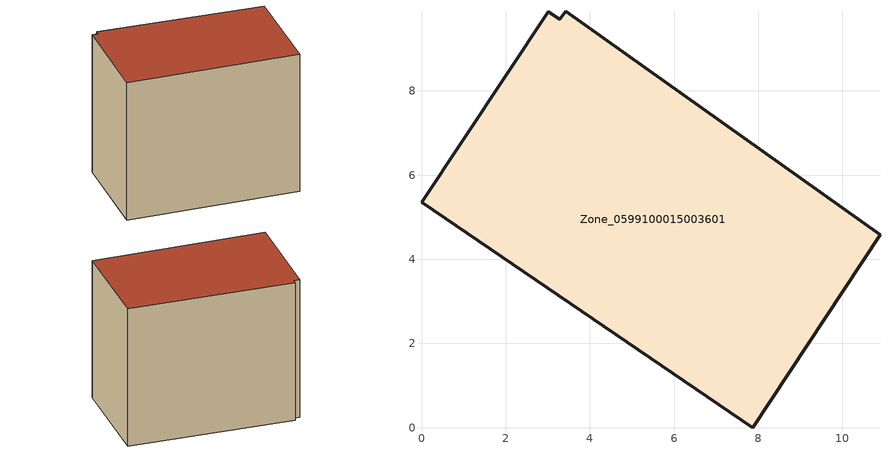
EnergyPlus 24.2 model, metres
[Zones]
Zone_0599100015003601
 floor ground (C_G): 3.02,9.89 3.28,9.7 3.43,9.89 10.89,4.58 7.87,0 0,5.36 z0.6
 wall outside (C_F): 7.87,0 10.89,4.58 3.43,9.89 3.28,9.7 3.02,9.89 0,5.36 7.87,0 z0.6:8.79
 roof outside (C_R): 3.28,9.7 3.02,9.89 0,5.36 7.87,0 10.89,4.58 3.43,9.89 z8.79
[BUILDING]
Pand.0599100015003601: North Axis=0; Terrain=City; Loads Convergence Tolerance Value=0.04; Temperature Convergence Tolerance Value=0.4; Solar Distribution=FullExterior; Maximum Number of Warmup Days=25; Minimum Number of Warmup Days=1
[Site:Location]
Rotterdam.The.Hague.AP_ZH_NLD Design_Conditions: Latitude=51.96; Longitude=4.45; Time Zone=1; Elevation=-4.5
[SITE:GROUNDTEMPERATURE:BUILDINGSURFACE]
18, 18, 18, 18, 18, 18, 18, 18, 18, 18, 18, 18
[MATERIAL] Thermal Absorptance=0.9; Solar Absorptance=0.7; Visible Absorptance=0.7
Name | Roughness | Thickness | Conductivity | Density | Specific Heat
G.TI.1975-1991 | MediumSmooth | 0.15 | 0.288461 | 540 | 1210
F.TI.1975-1991 | Rough | 0.3 | 0.230769 | 1920 | 840
R.TI.1975-1991 | MediumRough | 0.2 | 0.153846 | 1500 | 1000
[CONSTRUCTION]
C_G: G.TI.1975-1991
C_F: F.TI.1975-1991
C_R: R.TI.1975-1991
[ZONE]
Zone_0599100015003601: Type=1; Multiplier=1; Ceiling Height=Autocalculate; Volume=Autocalculate; Floor Area=autocalculate; Part of Total Floor Area=Yes
[ZONEINFILTRATION:DESIGNFLOWRATE]
Infil_Zone_0599100015003601: Zone or ZoneList or Space or SpaceList=Zone_0599100015003601; Schedule=AlwaysOn; Design Flow Rate Calculation Method=Flow/Area; Flow Rate per Floor Area=0.003; Constant Term Coefficient=1; Temperature Term Coefficient=0; Velocity Term Coefficient=0; Velocity Squared Term Coefficient=0
[HVACTEMPLATE:ZONE:IDEALLOADSAIRSYSTEM]
Zone_0599100015003601: Maximum Heating Supply Air Temperature=50; Minimum Cooling Supply Air Temperature=13; Maximum Heating Supply Air Humidity Ratio=0.0156; Minimum Cooling Supply Air Humidity Ratio=0.0077; Heating Limit=NoLimit; Cooling Limit=NoLimit; Dehumidification Control Type=ConstantSensibleHeatRatio; Cooling Sensible Heat Ratio=0.7; Dehumidification Setpoint=60; Humidification Control Type=None; Humidification Setpoint=30; Outdoor Air Method=None; Outdoor Air Flow Rate per Person=0.00944; Outdoor Air Flow Rate per Zone Floor Area=0; Outdoor Air Flow Rate per Zone=0; Demand Controlled Ventilation Type=None; Outdoor Air Economizer Type=NoEconomizer; Heat Recovery Type=None; Sensible Heat Recovery Effectiveness=0.7; Latent Heat Recovery Effectiveness=0.65
[ZONECONTROL:THERMOSTAT]
ThermostatControl_Zone_0599100015003601: Zone or ZoneList=Zone_0599100015003601; Control Type Schedule=DualSetpointControlType; Control 1=Thermostat_Zone_0599100015003601; Temperature Difference Between Cutout And Setpoint=0
[THERMOSTATSETPOINT:DUALSETPOINT]
Thermostat_Zone_0599100015003601: Heating Setpoint Temperature Schedule=HeatingSetpoint_Zone_0599100015003601; Cooling Setpoint Temperature Schedule=CoolingSetpoint_Zone_0599100015003601
[SCHEDULE:COMPACT]
HeatingSetpoint_Zone_0599100015003601: Through: 12/31, For: AllDays, Until: 24:00, 21
CoolingSetpoint_Zone_0599100015003601: Through: 12/31, For: AllDays, Until: 24:00, 24
DualSetpointControlType: Through: 12/31, For: AllDays, Until: 24:00, 4
AlwaysOn: Through: 12/31, For: AllDays, Until: 24:00, 1
